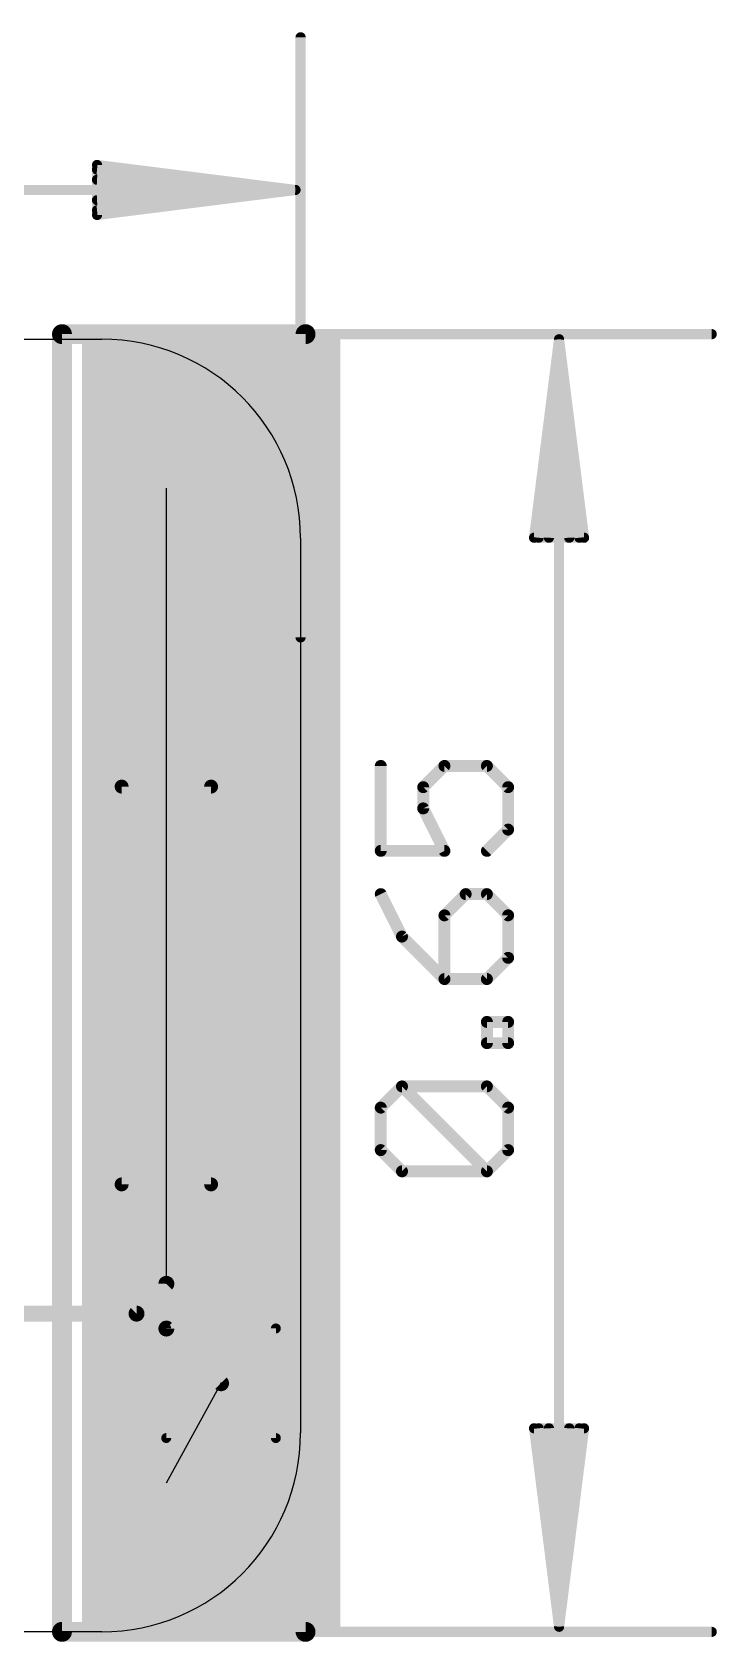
# Model space of a CAD drawing. Extents: x -4.3 to 37.7, y -8.4 to 12.5.
# Drawn here: x 28.96 to 37.7, y -8.38 to 12.17 of the extents above; entities that cross this region are included whole.
import ezdxf

# ---------------------------------------------------------------- set-up
doc = ezdxf.new("R2010")
doc.units = 0
for name, color, linetype in [('1', 12, 'CONTINUOUS'), ('16', 5, 'CONTINUOUS'), ('18', 3, 'CONTINUOUS'), ('19', 53, 'CONTINUOUS'), ('20', 53, 'CONTINUOUS'), ('21', 40, 'CONTINUOUS'), ('23', 53, 'CONTINUOUS'), ('29', 253, 'CONTINUOUS'), ('30', 253, 'CONTINUOUS'), ('46', 140, 'CONTINUOUS'), ('47', 253, 'CONTINUOUS')]:
    doc.layers.add(name, color=color, linetype=linetype)

# ---------------------------------------------------------------- blocks, each defined once
blk = doc.blocks.new('RECT')
blk.add_solid([(-0.5, -0.5), (0.5, -0.5), (-0.5, 0.5), (0.5, 0.5)])
blk = doc.blocks.new('ROUNDV')
at = {"const_width": 0.5}
blk.add_lwpolyline([(0, -0.25, 1), (0, 0.25, 1), (0, -0.25)], format="xyb", dxfattribs=at)

msp = doc.modelspace()

# ---------------------------------------------------------------- linework, layer by layer
at = {"layer": '1'}
for points, const_width in [([(29.337, 8.3185), (32.4485, 8.3185)], 0.254), ([(29.337, -8.255), (29.337, 8.3185)], 0.254), ([(32.4485, 8.3185), (32.4485, -8.255)], 0.254), ([(30.6705, -4.3815), (30.6705, -3.81)], 0.2032), ([(31.369, -5.08), (30.6705, -4.3815)], 0.2032), ([(32.4485, -8.255), (29.337, -8.255)], 0.254)]:
    msp.add_lwpolyline(points, dxfattribs=dict(at, const_width=const_width))
for points, const_width in [([(29.337, 8.382, 1), (29.337, 8.255)], 0.127), ([(29.4005, 8.3185, 1), (29.2735, 8.3185)], 0.127), ([(32.512, 8.3185, 1), (32.385, 8.3185)], 0.127), ([(32.4485, 8.255, 1), (32.4485, 8.382)], 0.127), ([(30.7213, -3.81, 1), (30.6197, -3.81)], 0.1016), ([(30.7064, -4.3456, 1), (30.6346, -4.4174)], 0.1016), ([(30.6197, -4.3815, 1), (30.7213, -4.3815)], 0.1016), ([(31.3331, -5.1159, 1), (31.4049, -5.0441)], 0.1016), ([(29.337, -8.1915, 1), (29.337, -8.3185)], 0.127), ([(29.2735, -8.255, 1), (29.4005, -8.255)], 0.127), ([(32.385, -8.255, 1), (32.512, -8.255)], 0.127), ([(32.4485, -8.3185, 1), (32.4485, -8.1915)], 0.127)]:
    msp.add_lwpolyline(points, format="xyb", dxfattribs=dict(at, const_width=const_width))
at = {"layer": '16'}
for points, const_width in [([(29.337, 8.3185), (32.4485, 8.3185)], 0.254), ([(29.337, -8.255), (29.337, 8.3185)], 0.254), ([(32.4485, 8.3185), (32.4485, -8.255)], 0.254), ([(30.2895, -4.191), (30.6705, -3.81)], 0.2032), ([(27.305, -4.191), (30.2895, -4.191)], 0.2032), ([(32.4485, -8.255), (29.337, -8.255)], 0.254)]:
    msp.add_lwpolyline(points, dxfattribs=dict(at, const_width=const_width))
for points, const_width in [([(29.337, 8.382, 1), (29.337, 8.255)], 0.127), ([(29.4005, 8.3185, 1), (29.2735, 8.3185)], 0.127), ([(32.512, 8.3185, 1), (32.385, 8.3185)], 0.127), ([(32.4485, 8.255, 1), (32.4485, 8.382)], 0.127), ([(30.7064, -3.8459, 1), (30.6346, -3.7741)], 0.1016), ([(30.2536, -4.1551, 1), (30.3254, -4.2269)], 0.1016), ([(30.2895, -4.2418, 1), (30.2895, -4.1402)], 0.1016), ([(29.337, -8.1915, 1), (29.337, -8.3185)], 0.127), ([(29.2735, -8.255, 1), (29.4005, -8.255)], 0.127), ([(32.385, -8.255, 1), (32.512, -8.255)], 0.127), ([(32.4485, -8.3185, 1), (32.4485, -8.1915)], 0.127)]:
    msp.add_lwpolyline(points, format="xyb", dxfattribs=dict(at, const_width=const_width))
at = {"layer": '19'}
for p, q in [((30.6705, 3.81), (30.6705, 6.35)), ((30.6705, -3.81), (30.6705, 3.81)), ((30.6705, -6.35), (31.369, -5.08))]:
    msp.add_line(p, q, dxfattribs=at)
at = {"layer": '20'}
for p, q in [((27.2415, 8.255), (29.845, 8.255)), ((32.385, 5.715), (32.385, 4.064)), ((32.385, 4.445), (32.385, -5.715)), ((29.845, -8.255), (27.2415, -8.255))]:
    msp.add_line(p, q, dxfattribs=at)
for centre, start, end in [((29.845, 5.715), 0, 90), ((29.845, -5.715), 270, 0)]:
    msp.add_arc(centre, 2.54, start, end, dxfattribs=at)
at = {"layer": '21', "const_width": 0.127}
for points in [[(30.669, -4.38), (32.069, -4.38)], [(30.669, -5.78), (30.669, -4.38)], [(32.069, -4.38), (32.069, -5.78)], [(32.069, -5.78), (30.669, -5.78)]]:
    msp.add_lwpolyline(points, dxfattribs=at)
at = {"layer": '21', "const_width": 0.0635}
for points in [[(30.7007, -4.38, 1), (30.6373, -4.38)], [(30.669, -4.3483, 1), (30.669, -4.4117)], [(32.1008, -4.38, 1), (32.0373, -4.38)], [(32.069, -4.4117, 1), (32.069, -4.3483)], [(30.669, -5.7483, 1), (30.669, -5.8117)], [(30.6373, -5.78, 1), (30.7007, -5.78)], [(32.0373, -5.78, 1), (32.1008, -5.78)], [(32.069, -5.8117, 1), (32.069, -5.7483)]]:
    msp.add_lwpolyline(points, format="xyb", dxfattribs=at)
at = {"layer": '23'}
msp.add_point((31.369, -5.08), dxfattribs=at)
at = {"layer": '46', "const_width": 0.0889}
for points in [[(30.1435, 2.54, 1), (30.0545, 2.54)], [(30.099, 2.5844, 1), (30.099, 2.4956)], [(31.2865, 2.54, 1), (31.1975, 2.54)], [(31.242, 2.4956, 1), (31.242, 2.5844)], [(30.099, -2.4956, 1), (30.099, -2.5844)], [(31.242, -2.5844, 1), (31.242, -2.4956)], [(30.0545, -2.54, 1), (30.1435, -2.54)], [(31.1975, -2.54, 1), (31.2865, -2.54)]]:
    msp.add_lwpolyline(points, format="xyb", dxfattribs=at)
at = {"layer": '46', "const_width": 0.1778}
for points in [[(30.099, 2.54), (31.242, 2.54)], [(30.099, -2.54), (30.099, 2.54)], [(31.242, 2.54), (31.242, -2.54)], [(31.242, -2.54), (30.099, -2.54)]]:
    msp.add_lwpolyline(points, dxfattribs=at)
at = {"layer": '47'}
for points, const_width in [([(32.385, 4.445), (32.385, 12.11)], 0.13), ([(32.32, 10.16), (29.785, 10.4792)], 0.13), ([(29.785, 10.4792), (29.785, 9.8408)], 0.13), ([(32.32, 10.16), (29.785, 10.42)], 0.13), ([(32.32, 10.16), (29.785, 10.29)], 0.13), ([(0.065, 10.16), (32.32, 10.16)], 0.13), ([(29.785, 9.8408), (32.32, 10.16)], 0.13), ([(29.785, 10.03), (32.32, 10.16)], 0.13), ([(29.785, 9.9), (32.32, 10.16)], 0.13), ([(29.337, 8.3185), (37.637, 8.3185)], 0.13), ([(35.687, 8.2535), (35.3678, 5.7185)], 0.13), ([(35.687, 8.2535), (35.427, 5.7185)], 0.13), ([(35.687, 8.2535), (35.557, 5.7185)], 0.13), ([(35.687, -8.19), (35.687, 8.2535)], 0.13), ([(36.0062, 5.7185), (35.687, 8.2535)], 0.13), ([(35.817, 5.7185), (35.687, 8.2535)], 0.13), ([(35.947, 5.7185), (35.687, 8.2535)], 0.13), ([(35.3678, 5.7185), (36.0062, 5.7185)], 0.13), ([(33.4093, 2.8041), (33.4093, 1.7195)], 0.1524), ([(33.9516, 2.5329), (34.2228, 2.8041)], 0.1524), ([(34.2228, 2.8041), (34.7651, 2.8041)], 0.1524), ([(34.7651, 2.8041), (35.0363, 2.5329)], 0.1524), ([(33.9516, 2.2618), (33.9516, 2.5329)], 0.1524), ([(35.0363, 2.5329), (35.0363, 1.9906)], 0.1524), ([(34.2228, 1.7195), (33.9516, 2.2618)], 0.1524), ([(35.0363, 1.9906), (34.7651, 1.7195)], 0.1524), ([(33.4093, 1.7195), (34.2228, 1.7195)], 0.1524), ([(33.4093, 1.167), (33.6805, 0.6246)], 0.1524), ([(34.494, 1.167), (34.2228, 0.8958)], 0.1524), ([(34.7651, 1.167), (34.494, 1.167)], 0.1524), ([(35.0363, 0.8958), (34.7651, 1.167)], 0.1524), ([(34.2228, 0.8958), (34.2228, 0.0823)], 0.1524), ([(35.0363, 0.3535), (35.0363, 0.8958)], 0.1524), ([(33.6805, 0.6246), (34.2228, 0.0823)], 0.1524), ([(34.7651, 0.0823), (35.0363, 0.3535)], 0.1524), ([(34.2228, 0.0823), (34.7651, 0.0823)], 0.1524), ([(34.7651, -0.7363), (34.7651, -0.4651)], 0.1524), ([(34.7651, -0.4651), (35.0363, -0.4651)], 0.1524), ([(35.0363, -0.4651), (35.0363, -0.7363)], 0.1524), ([(35.0363, -0.7363), (34.7651, -0.7363)], 0.1524), ([(33.4093, -1.5599), (33.6805, -1.2888)], 0.1524), ([(33.6805, -1.2888), (34.7651, -1.2888)], 0.1524), ([(34.7651, -2.3734), (33.6805, -1.2888)], 0.1524), ([(34.7651, -1.2888), (35.0363, -1.5599)], 0.1524), ([(33.4093, -2.1023), (33.4093, -1.5599)], 0.1524), ([(35.0363, -1.5599), (35.0363, -2.1023)], 0.1524), ([(33.6805, -2.3734), (33.4093, -2.1023)], 0.1524), ([(35.0363, -2.1023), (34.7651, -2.3734)], 0.1524), ([(34.7651, -2.3734), (33.6805, -2.3734)], 0.1524), ([(35.687, -8.19), (35.3678, -5.655)], 0.13), ([(35.3678, -5.655), (36.0062, -5.655)], 0.13), ([(35.687, -8.19), (35.427, -5.655)], 0.13), ([(35.687, -8.19), (35.557, -5.655)], 0.13), ([(36.0062, -5.655), (35.687, -8.19)], 0.13), ([(35.817, -5.655), (35.687, -8.19)], 0.13), ([(35.947, -5.655), (35.687, -8.19)], 0.13), ([(29.337, -8.255), (37.637, -8.255)], 0.13)]:
    msp.add_lwpolyline(points, dxfattribs=dict(at, const_width=const_width))
for points, const_width in [([(32.4175, 12.11, 1), (32.3525, 12.11)], 0.065), ([(29.7891, 10.5115, 1), (29.7809, 10.447)], 0.065), ([(29.8175, 10.4792, 1), (29.7525, 10.4792)], 0.065), ([(29.7883, 10.4523, 1), (29.7817, 10.3877)], 0.065), ([(29.7867, 10.3225, 1), (29.7833, 10.2575)], 0.065), ([(29.7833, 10.0625, 1), (29.7867, 9.9975)], 0.065), ([(32.3241, 10.1278, 1), (32.3159, 10.1922)], 0.065), ([(32.3159, 10.1278, 1), (32.3241, 10.1922)], 0.065), ([(32.3233, 10.1277, 1), (32.3167, 10.1923)], 0.065), ([(32.3167, 10.1277, 1), (32.3233, 10.1923)], 0.065), ([(32.3183, 10.1275, 1), (32.3217, 10.1925)], 0.065), ([(32.3217, 10.1275, 1), (32.3183, 10.1925)], 0.065), ([(32.32, 10.1275, 1), (32.32, 10.1925)], 0.065), ([(29.7817, 9.9323, 1), (29.7883, 9.8677)], 0.065), ([(29.7809, 9.873, 1), (29.7891, 9.8085)], 0.065), ([(29.7525, 9.8408, 1), (29.8175, 9.8408)], 0.065), ([(29.337, 8.351, 1), (29.337, 8.286)], 0.065), ([(35.7195, 8.2535, 1), (35.6545, 8.2535)], 0.065), ([(35.7192, 8.2576, 1), (35.6548, 8.2494)], 0.065), ([(35.7195, 8.2518, 1), (35.6545, 8.2552)], 0.065), ([(35.7195, 8.2552, 1), (35.6545, 8.2518)], 0.065), ([(35.7193, 8.2568, 1), (35.6547, 8.2502)], 0.065), ([(35.7193, 8.2502, 1), (35.6547, 8.2568)], 0.065), ([(35.7192, 8.2494, 1), (35.6548, 8.2576)], 0.065), ([(37.637, 8.286, 1), (37.637, 8.351)], 0.065), ([(35.3678, 5.751, 1), (35.3678, 5.686)], 0.065), ([(36.0062, 5.686, 1), (36.0062, 5.751)], 0.065), ([(35.3355, 5.7226, 1), (35.4, 5.7144)], 0.065), ([(35.3947, 5.7218, 1), (35.4593, 5.7152)], 0.065), ([(35.5245, 5.7202, 1), (35.5895, 5.7168)], 0.065), ([(35.7845, 5.7168, 1), (35.8495, 5.7202)], 0.065), ([(35.9147, 5.7152, 1), (35.9793, 5.7218)], 0.065), ([(35.974, 5.7144, 1), (36.0385, 5.7226)], 0.065), ([(32.3525, 4.445, 1), (32.4175, 4.445)], 0.065), ([(33.4474, 2.8041, 1), (33.3712, 2.8041)], 0.0762), ([(34.2228, 2.8422, 1), (34.2228, 2.766)], 0.0762), ([(34.2497, 2.7772, 1), (34.1959, 2.8311)], 0.0762), ([(34.7921, 2.831, 1), (34.7382, 2.7772)], 0.0762), ([(34.7651, 2.766, 1), (34.7651, 2.8422)], 0.0762), ([(33.9897, 2.5329, 1), (33.9135, 2.5329)], 0.0762), ([(33.9247, 2.5599, 1), (33.9786, 2.506)], 0.0762), ([(35.0744, 2.5329, 1), (34.9982, 2.5329)], 0.0762), ([(35.0094, 2.506, 1), (35.0632, 2.5599)], 0.0762), ([(33.9135, 2.2618, 1), (33.9897, 2.2618)], 0.0762), ([(33.9857, 2.2788, 1), (33.9176, 2.2447)], 0.0762), ([(35.0632, 1.9637, 1), (35.0094, 2.0176)], 0.0762), ([(34.9982, 1.9906, 1), (35.0744, 1.9906)], 0.0762), ([(33.4093, 1.7576, 1), (33.4093, 1.6814)], 0.0762), ([(33.3712, 1.7195, 1), (33.4474, 1.7195)], 0.0762), ([(34.1887, 1.7024, 1), (34.2569, 1.7365)], 0.0762), ([(34.2228, 1.6814, 1), (34.2228, 1.7576)], 0.0762), ([(34.7382, 1.7464, 1), (34.7921, 1.6925)], 0.0762), ([(33.4434, 1.184, 1), (33.3752, 1.1499)], 0.0762), ([(34.494, 1.2051, 1), (34.494, 1.1289)], 0.0762), ([(34.5209, 1.14, 1), (34.467, 1.1939)], 0.0762), ([(34.7921, 1.1939, 1), (34.7382, 1.14)], 0.0762), ([(34.7651, 1.1289, 1), (34.7651, 1.2051)], 0.0762), ([(34.2609, 0.8958, 1), (34.1847, 0.8958)], 0.0762), ([(34.1959, 0.9227, 1), (34.2497, 0.8688)], 0.0762), ([(35.0744, 0.8958, 1), (34.9982, 0.8958)], 0.0762), ([(35.0094, 0.8688, 1), (35.0632, 0.9227)], 0.0762), ([(33.7074, 0.6516, 1), (33.6535, 0.5977)], 0.0762), ([(33.6464, 0.6076, 1), (33.7146, 0.6417)], 0.0762), ([(35.0632, 0.3265, 1), (35.0094, 0.3804)], 0.0762), ([(34.9982, 0.3535, 1), (35.0744, 0.3535)], 0.0762), ([(34.2228, 0.1204, 1), (34.2228, 0.0442)], 0.0762), ([(34.1847, 0.0823, 1), (34.2609, 0.0823)], 0.0762), ([(34.1959, 0.0554, 1), (34.2497, 0.1092)], 0.0762), ([(34.7382, 0.1092, 1), (34.7921, 0.0554)], 0.0762), ([(34.7651, 0.0442, 1), (34.7651, 0.1204)], 0.0762), ([(34.8032, -0.4651, 1), (34.727, -0.4651)], 0.0762), ([(34.7651, -0.427, 1), (34.7651, -0.5032)], 0.0762), ([(35.0744, -0.4651, 1), (34.9982, -0.4651)], 0.0762), ([(35.0363, -0.5032, 1), (35.0363, -0.427)], 0.0762), ([(34.7651, -0.6982, 1), (34.7651, -0.7744)], 0.0762), ([(34.727, -0.7363, 1), (34.8032, -0.7363)], 0.0762), ([(34.9982, -0.7363, 1), (35.0744, -0.7363)], 0.0762), ([(35.0363, -0.7744, 1), (35.0363, -0.6982)], 0.0762), ([(33.7074, -1.2618, 1), (33.6535, -1.3157)], 0.0762), ([(33.6805, -1.2507, 1), (33.6805, -1.3269)], 0.0762), ([(33.7074, -1.3157, 1), (33.6535, -1.2618)], 0.0762), ([(34.7921, -1.2618, 1), (34.7382, -1.3157)], 0.0762), ([(34.7651, -1.3269, 1), (34.7651, -1.2507)], 0.0762), ([(33.4474, -1.5599, 1), (33.3712, -1.5599)], 0.0762), ([(33.3824, -1.533, 1), (33.4363, -1.5869)], 0.0762), ([(35.0744, -1.5599, 1), (34.9982, -1.5599)], 0.0762), ([(35.0094, -1.5869, 1), (35.0632, -1.533)], 0.0762), ([(33.4363, -2.0753, 1), (33.3824, -2.1292)], 0.0762), ([(35.0632, -2.1292, 1), (35.0094, -2.0753)], 0.0762), ([(33.3712, -2.1023, 1), (33.4474, -2.1023)], 0.0762), ([(34.9982, -2.1023, 1), (35.0744, -2.1023)], 0.0762), ([(33.6805, -2.3353, 1), (33.6805, -2.4115)], 0.0762), ([(33.6535, -2.4004, 1), (33.7074, -2.3465)], 0.0762), ([(34.7382, -2.3465, 1), (34.7921, -2.4004)], 0.0762), ([(34.7382, -2.4004, 1), (34.7921, -2.3465)], 0.0762), ([(34.7651, -2.4115, 1), (34.7651, -2.3353)], 0.0762), ([(35.4, -5.6509, 1), (35.3355, -5.6591)], 0.065), ([(35.3678, -5.6225, 1), (35.3678, -5.6875)], 0.065), ([(35.4593, -5.6517, 1), (35.3947, -5.6583)], 0.065), ([(35.5895, -5.6533, 1), (35.5245, -5.6567)], 0.065), ([(35.8495, -5.6567, 1), (35.7845, -5.6533)], 0.065), ([(35.9793, -5.6583, 1), (35.9147, -5.6517)], 0.065), ([(36.0385, -5.6591, 1), (35.974, -5.6509)], 0.065), ([(36.0062, -5.6875, 1), (36.0062, -5.6225)], 0.065), ([(29.337, -8.2225, 1), (29.337, -8.2875)], 0.065), ([(35.6548, -8.1859, 1), (35.7192, -8.1941)], 0.065), ([(35.6547, -8.1867, 1), (35.7193, -8.1933)], 0.065), ([(35.6545, -8.1917, 1), (35.7195, -8.1883)], 0.065), ([(35.6545, -8.1883, 1), (35.7195, -8.1917)], 0.065), ([(35.6545, -8.19, 1), (35.7195, -8.19)], 0.065), ([(35.6547, -8.1933, 1), (35.7193, -8.1867)], 0.065), ([(35.6548, -8.1941, 1), (35.7192, -8.1859)], 0.065), ([(37.637, -8.2875, 1), (37.637, -8.2225)], 0.065)]:
    msp.add_lwpolyline(points, format="xyb", dxfattribs=dict(at, const_width=const_width))

# ---------------------------------------------------------------- block references
at = {"layer": '1'}
msp.add_blockref('RECT', (31.369, -5.08), dxfattribs=at)
at = {"layer": '18', "xscale": 0.8001, "yscale": 0.8001}
for p in [(30.6705, 6.35), (30.6705, 6.35), (30.6705, 3.81), (30.6705, 3.81), (30.6705, -3.81), (30.6705, -3.81), (30.6705, -6.35), (30.6705, -6.35)]:
    msp.add_blockref('ROUNDV', p, dxfattribs=at)
at = {"layer": '29'}
for p, xscale, yscale in [((31.1785, 0.0635), 3.175, 16.637), ((31.369, -5.08), 1.1016, 1.1016)]:
    msp.add_blockref('RECT', p, dxfattribs=dict(at, xscale=xscale, yscale=yscale))
at = {"layer": '30', "xscale": 3.302, "yscale": 16.637}
msp.add_blockref('RECT', (31.242, 0.0635), dxfattribs=at)

doc.saveas('drawing.dxf')
